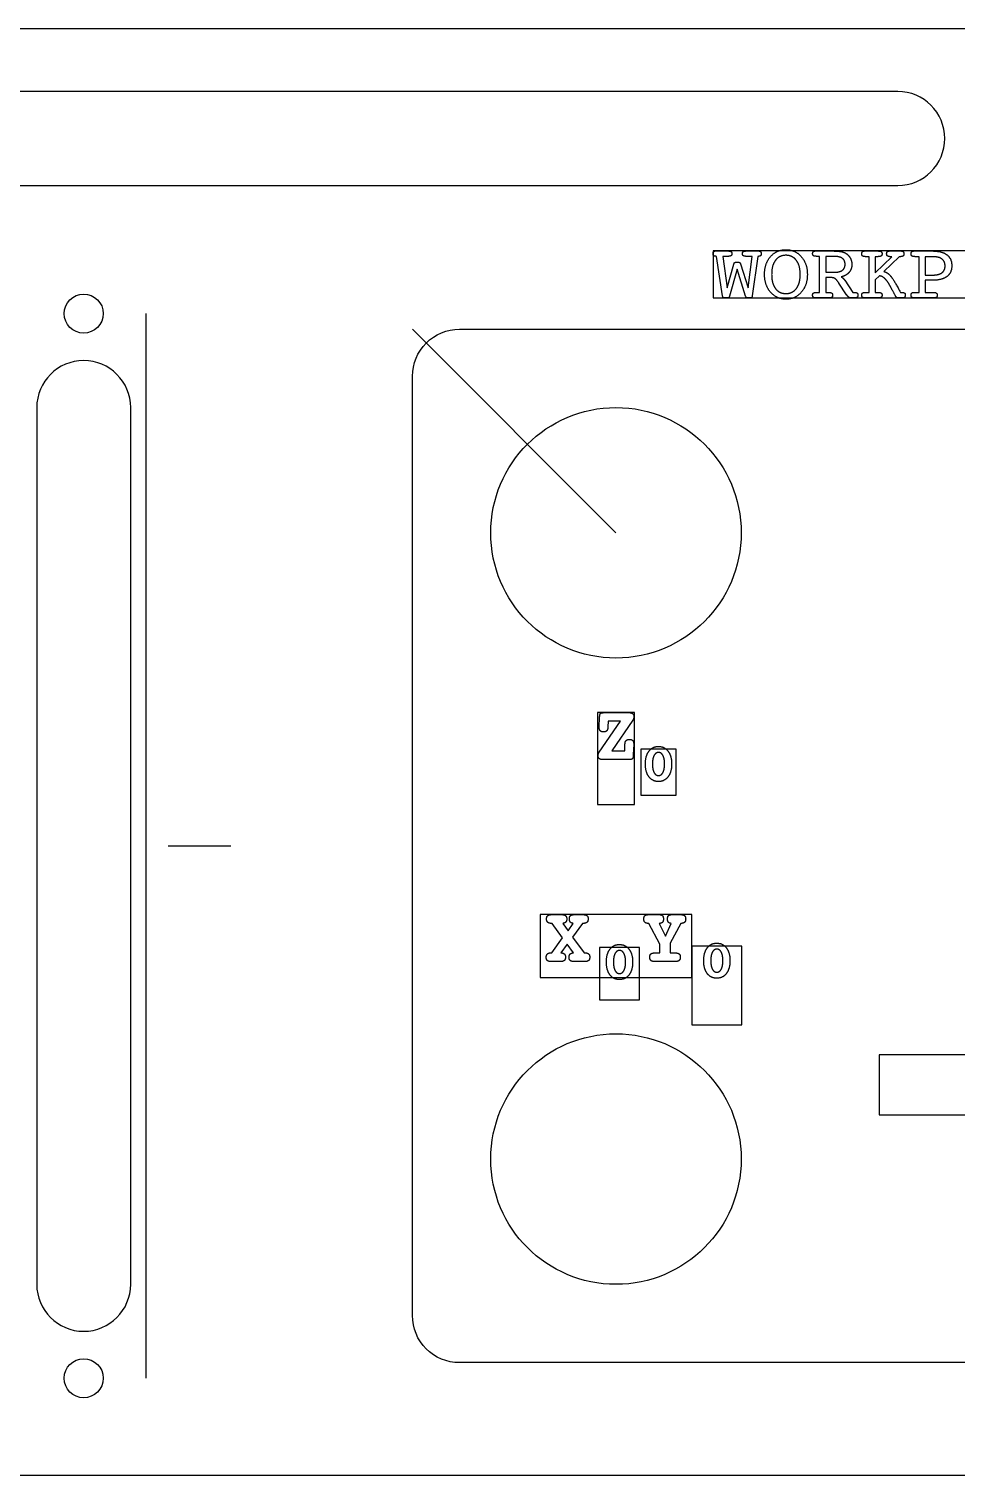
# Model space of a CAD drawing. Header units: millimetres. Extents: x -125 to 125, y -165 to -73.
# Drawn here: x -3.5 to 55.7, y -165 to -72.6 of the extents above; entities that cross this region are included whole.
import ezdxf

# ---------------------------------------------------------------- set-up
doc = ezdxf.new("R2010")
doc.units = ezdxf.units.MM
doc.layers.get('0').update_dxf_attribs({"linetype": 'CONTINUOUS'})

msp = doc.modelspace()

# ---------------------------------------------------------------- linework, layer by layer
for p, q in [((40.339, -86.789), (41.159, -86.789)), ((42.325, -86.789), (43.142, -86.789)), ((46.739, -86.789), (47.806, -86.789)), ((49.878, -86.789), (50.743, -86.789)), ((51.474, -86.789), (52.22, -86.789)), ((53.03, -86.789), (54.201, -86.789)), ((40.428, -87.131), (40.398, -87.131)), ((40.812, -89.655), (40.428, -87.131)), ((41.179, -87.131), (40.823, -87.131)), ((40.823, -87.131), (41.096, -89.142)), ((41.096, -89.142), (41.531, -87.629)), ((41.688, -87.505), (41.801, -87.505)), ((41.961, -87.619), (42.454, -89.142)), ((42.702, -87.131), (42.305, -87.131)), ((42.454, -89.142), (42.702, -87.131)), ((43.061, -87.131), (42.702, -89.66)), ((43.091, -87.131), (43.061, -87.131)), ((47.01, -87.131), (46.863, -87.131)), ((47.01, -89.432), (47.01, -87.131)), ((47.402, -87.131), (47.402, -88.152)), ((47.941, -87.131), (47.402, -87.131)), ((50.164, -87.153), (50.002, -87.153)), ((50.164, -89.432), (50.164, -87.153)), ((50.672, -87.153), (50.559, -87.153)), ((50.559, -87.153), (50.559, -88.183)), ((50.559, -88.183), (51.613, -87.153)), ((52.091, -87.153), (51.113, -88.099)), ((51.583, -87.153), (51.527, -87.153)), ((51.613, -87.153), (51.583, -87.153)), ((52.127, -87.153), (52.091, -87.153)), ((53.361, -87.153), (53.184, -87.153)), ((53.361, -89.432), (53.361, -87.153)), ((53.758, -87.153), (53.758, -88.327)), ((54.231, -87.153), (53.758, -87.153)), ((41.733, -87.94), (41.247, -89.685)), ((42.282, -89.68), (41.733, -87.94)), ((47.402, -88.152), (47.925, -88.152)), ((47.738, -88.489), (47.402, -88.489)), ((47.402, -88.489), (47.402, -89.432)), ((48.613, -88.653), (49.122, -89.432)), ((50.837, -88.375), (50.559, -88.638)), ((50.559, -88.638), (50.559, -89.432)), ((53.758, -88.327), (54.231, -88.327)), ((54.201, -88.661), (53.758, -88.661)), ((53.758, -88.661), (53.758, -89.432)), ((46.78, -89.432), (46.863, -89.432)), ((46.863, -89.432), (47.01, -89.432)), ((47.402, -89.432), (47.574, -89.432)), ((48.727, -89.582), (48.242, -88.846)), ((49.122, -89.432), (49.205, -89.432)), ((49.921, -89.432), (50.002, -89.432)), ((50.002, -89.432), (50.164, -89.432)), ((50.559, -89.432), (50.728, -89.432)), ((51.593, -89.177), (51.495, -88.992)), ((52.175, -89.432), (52.22, -89.432)), ((53.035, -89.432), (53.361, -89.432)), ((53.758, -89.432), (54.287, -89.432)), ((41.111, -89.789), (40.921, -89.789)), ((42.603, -89.789), (42.424, -89.789)), ((47.589, -89.789), (46.739, -89.789)), ((49.279, -89.789), (48.993, -89.789)), ((50.743, -89.789), (49.878, -89.789)), ((52.309, -89.789), (52.066, -89.789)), ((54.267, -89.789), (53.03, -89.789)), ((4, -158.789), (4, -90.789)), ((21, -91.789), (34, -104.789)), ((33.255, -116.275), (34.866, -116.275)), ((32.924, -118.81), (34.287, -116.829)), ((32.929, -117.189), (32.954, -116.587)), ((32.929, -117.219), (32.929, -117.189)), ((33.503, -116.829), (33.488, -117.189)), ((34.287, -116.829), (33.503, -116.829)), ((35.079, -116.748), (33.726, -118.716)), ((33.726, -118.716), (34.575, -118.716)), ((34.575, -118.716), (34.575, -118.307)), ((35.134, -118.307), (35.109, -118.959)), ((35.134, -118.276), (35.134, -118.307)), ((34.808, -119.275), (33.136, -119.275)), ((5.4, -124.789), (9.4, -124.789)), ((29.888, -129.176), (30.536, -129.176)), ((31.338, -129.176), (31.904, -129.176)), ((36.091, -129.176), (36.753, -129.176)), ((37.565, -129.176), (38.142, -129.176)), ((29.919, -129.735), (29.858, -129.735)), ((30.591, -130.668), (29.919, -129.735)), ((30.597, -129.735), (30.941, -130.218)), ((30.941, -130.218), (31.272, -129.735)), ((31.861, -129.735), (31.229, -130.613)), ((31.887, -129.735), (31.861, -129.735)), ((31.935, -129.735), (31.887, -129.735)), ((36.091, -129.735), (36.048, -129.735)), ((36.809, -131.073), (36.091, -129.735)), ((36.763, -129.735), (37.158, -130.56)), ((36.799, -129.735), (36.763, -129.735)), ((37.158, -130.56), (37.535, -129.735)), ((38.142, -129.735), (37.462, -131)), ((37.535, -129.735), (37.525, -129.735)), ((38.183, -129.735), (38.142, -129.735)), ((29.898, -131.617), (30.591, -130.668)), ((30.887, -131.053), (30.488, -131.617)), ((31.277, -131.617), (30.887, -131.053)), ((31.229, -130.613), (31.975, -131.617)), ((36.809, -131.622), (36.809, -131.073)), ((37.462, -131), (37.462, -131.622)), ((29.835, -131.617), (29.898, -131.617)), ((31.975, -131.617), (32.038, -131.617)), ((36.478, -131.622), (36.809, -131.622)), ((37.462, -131.622), (37.793, -131.622)), ((30.452, -132.176), (29.863, -132.176)), ((32.005, -132.176), (31.328, -132.176)), ((37.788, -132.176), (36.478, -132.176))]:
    msp.add_line(p, q)
for points in [[(63.866, -74.105, 0.267949), (61.268, -72.605), (-61.268, -72.605, 0.267949), (-63.866, -74.105), (-69.062, -83.105, -0.267949), (-71.66, -84.605), (-95.879, -84.605, 0.317837), (-98.707, -86.605), (-124.828, -160.488, 0.085164), (-125, -161.488), (-125, -161.973, 0.414214), (-122, -164.973), (122, -164.973, 0.414214), (125, -161.973), (125, -161.488, 0.085164), (124.828, -160.488), (98.707, -86.605, 0.317837), (95.879, -84.605), (71.66, -84.605, -0.267949), (69.062, -83.105)], [(-52, -76.605, 1), (-52, -82.605), (52, -82.605, 1), (52, -76.605)], [(24, -91.789), (84, -91.789, -0.414214), (87, -94.789), (87, -154.789, -0.414214), (84, -157.789), (24, -157.789, -0.414214), (21, -154.789), (21, -94.789, -0.414214)], [(-3, -152.789, 1), (3, -152.789), (3, -96.789, 1), (-3, -96.789)]]:
    msp.add_lwpolyline(points, format="xyb", close=True)
for points in [[(40.205, -89.789), (67.795, -89.789), (67.795, -86.789), (40.205, -86.789)], [(32.819, -122.139), (35.181, -122.139), (35.181, -116.275), (32.819, -116.275)], [(35.585, -121.552), (37.852, -121.552), (37.852, -118.618), (35.585, -118.618)], [(29.162, -133.187), (38.838, -133.187), (38.838, -129.176), (29.162, -129.176)], [(32.944, -134.617), (35.509, -134.617), (35.509, -131.267), (32.944, -131.267)], [(38.838, -136.208), (42.049, -136.208), (42.049, -131.181), (38.838, -131.181)], [(50.822, -141.966), (89.178, -141.966), (89.178, -138.14), (50.822, -138.14)]]:
    msp.add_lwpolyline(points, close=True)
for centre, radius in [((0, -90.789), 1.25), ((34, -104.789), 8), ((34, -144.789), 8), ((0, -158.789), 1.25)]:
    msp.add_circle(centre, radius)
for points in [[(40.241, -86.837), (40.281, -86.789), (40.339, -86.789)], [(41.159, -86.789), (41.298, -86.789), (41.349, -86.827)], [(42.13, -86.827), (42.183, -86.789), (42.325, -86.789)], [(43.142, -86.789), (43.198, -86.789), (43.241, -86.84)], [(43.873, -87.148), (44.255, -86.706), (44.857, -86.706)], [(44.857, -86.706), (45.457, -86.706), (45.841, -87.151)], [(46.605, -86.832), (46.651, -86.789), (46.739, -86.789)], [(47.806, -86.789), (48.194, -86.789), (48.383, -86.827)], [(49.747, -86.837), (49.792, -86.789), (49.878, -86.789)], [(50.743, -86.789), (50.892, -86.789), (50.946, -86.83)], [(51.335, -86.832), (51.378, -86.789), (51.474, -86.789)], [(52.22, -86.789), (52.306, -86.789), (52.352, -86.837)], [(52.898, -86.837), (52.944, -86.789), (53.03, -86.789)], [(54.201, -86.789), (54.816, -86.789), (55.134, -87.027)], [(40.2, -86.961), (40.2, -86.885), (40.241, -86.837)], [(40.248, -87.088), (40.2, -87.045), (40.2, -86.961)], [(40.398, -87.131), (40.299, -87.131), (40.248, -87.088)], [(41.346, -87.09), (41.293, -87.131), (41.179, -87.131)], [(41.402, -86.961), (41.402, -87.05), (41.346, -87.09)], [(41.349, -86.827), (41.402, -86.865), (41.402, -86.961)], [(41.531, -87.629), (41.554, -87.548), (41.581, -87.528)], [(41.581, -87.528), (41.612, -87.505), (41.688, -87.505)], [(41.801, -87.505), (41.875, -87.505), (41.905, -87.528)], [(41.905, -87.528), (41.938, -87.55), (41.961, -87.619)], [(42.08, -86.961), (42.08, -86.865), (42.13, -86.827)], [(42.133, -87.09), (42.08, -87.05), (42.08, -86.961)], [(42.305, -87.131), (42.188, -87.131), (42.133, -87.09)], [(43.236, -87.09), (43.188, -87.131), (43.091, -87.131)], [(43.284, -86.961), (43.284, -87.047), (43.236, -87.09)], [(43.241, -86.84), (43.284, -86.888), (43.284, -86.961)], [(43.491, -88.287), (43.491, -87.588), (43.873, -87.148)], [(44.187, -87.389), (43.946, -87.71), (43.946, -88.287)], [(44.857, -87.065), (44.43, -87.065), (44.187, -87.389)], [(45.525, -87.391), (45.282, -87.065), (44.857, -87.065)], [(45.77, -88.287), (45.77, -87.715), (45.525, -87.391)], [(45.841, -87.151), (46.226, -87.596), (46.226, -88.287)], [(46.562, -86.961), (46.562, -86.875), (46.605, -86.832)], [(46.618, -87.095), (46.562, -87.06), (46.562, -86.961)], [(46.863, -87.131), (46.673, -87.131), (46.618, -87.095)], [(48.462, -87.26), (48.287, -87.131), (47.941, -87.131)], [(48.383, -86.827), (48.575, -86.862), (48.707, -86.951)], [(48.457, -88.026), (48.636, -87.897), (48.636, -87.644)], [(48.636, -87.644), (48.636, -87.389), (48.462, -87.26)], [(48.707, -86.951), (48.876, -87.065), (48.973, -87.252)], [(49.071, -87.654), (49.071, -87.945), (48.892, -88.155)], [(48.973, -87.252), (49.071, -87.439), (49.071, -87.654)], [(49.704, -86.971), (49.704, -86.883), (49.747, -86.837)], [(49.757, -87.115), (49.704, -87.075), (49.704, -86.971)], [(50.002, -87.153), (49.81, -87.153), (49.757, -87.115)], [(50.93, -87.113), (50.862, -87.153), (50.672, -87.153)], [(50.999, -86.971), (50.999, -87.072), (50.93, -87.113)], [(50.946, -86.83), (50.999, -86.87), (50.999, -86.971)], [(51.292, -86.971), (51.292, -86.873), (51.335, -86.832)], [(51.348, -87.11), (51.292, -87.067), (51.292, -86.971)], [(51.527, -87.153), (51.403, -87.153), (51.348, -87.11)], [(52.337, -87.113), (52.279, -87.153), (52.127, -87.153)], [(52.398, -86.971), (52.398, -87.07), (52.337, -87.113)], [(52.352, -86.837), (52.398, -86.883), (52.398, -86.971)], [(52.853, -86.971), (52.853, -86.883), (52.898, -86.837)], [(52.906, -87.115), (52.853, -87.075), (52.853, -86.971)], [(53.184, -87.153), (52.962, -87.153), (52.906, -87.115)], [(54.823, -87.3), (54.626, -87.153), (54.231, -87.153)], [(55.023, -87.738), (55.023, -87.447), (54.823, -87.3)], [(54.826, -88.18), (55.023, -88.034), (55.023, -87.738)], [(55.134, -87.027), (55.453, -87.265), (55.453, -87.728)], [(55.453, -87.728), (55.453, -88.19), (55.137, -88.426)], [(43.876, -89.422), (43.491, -88.977), (43.491, -88.287)], [(43.946, -88.287), (43.946, -88.858), (44.189, -89.185)], [(45.525, -89.185), (45.77, -88.858), (45.77, -88.287)], [(46.226, -88.287), (46.226, -88.98), (45.841, -89.425)], [(47.994, -88.555), (47.898, -88.489), (47.738, -88.489)], [(47.925, -88.152), (48.28, -88.152), (48.457, -88.026)], [(48.242, -88.846), (48.092, -88.62), (47.994, -88.555)], [(48.892, -88.155), (48.715, -88.362), (48.396, -88.443)], [(48.396, -88.443), (48.462, -88.481), (48.512, -88.532)], [(48.512, -88.532), (48.565, -88.583), (48.613, -88.653)], [(51.176, -88.55), (51.016, -88.4), (50.837, -88.375)], [(51.113, -88.099), (51.333, -88.145), (51.538, -88.383)], [(51.495, -88.992), (51.335, -88.696), (51.176, -88.55)], [(51.538, -88.383), (51.742, -88.62), (52.175, -89.432)], [(55.137, -88.426), (54.821, -88.661), (54.201, -88.661)], [(54.231, -88.327), (54.629, -88.327), (54.826, -88.18)], [(44.857, -89.868), (44.263, -89.868), (43.876, -89.422)], [(44.189, -89.185), (44.435, -89.508), (44.857, -89.508)], [(44.857, -89.508), (45.282, -89.508), (45.525, -89.185)], [(45.841, -89.425), (45.457, -89.868), (44.857, -89.868)], [(46.562, -89.607), (46.562, -89.513), (46.613, -89.473)], [(46.613, -89.473), (46.663, -89.432), (46.78, -89.432)], [(47.574, -89.432), (47.72, -89.432), (47.781, -89.473)], [(47.781, -89.473), (47.842, -89.513), (47.842, -89.607)], [(48.75, -89.607), (48.735, -89.592), (48.727, -89.582)], [(49.205, -89.432), (49.347, -89.432), (49.4, -89.473)], [(49.4, -89.473), (49.453, -89.511), (49.453, -89.607)], [(49.704, -89.607), (49.704, -89.513), (49.752, -89.473)], [(49.752, -89.473), (49.802, -89.432), (49.921, -89.432)], [(50.728, -89.432), (50.877, -89.432), (50.938, -89.473)], [(50.938, -89.473), (50.999, -89.513), (50.999, -89.607)], [(51.874, -89.69), (51.851, -89.655), (51.593, -89.177)], [(52.22, -89.432), (52.377, -89.432), (52.43, -89.47)], [(52.43, -89.47), (52.484, -89.508), (52.484, -89.607)], [(52.853, -89.607), (52.853, -89.518), (52.896, -89.475)], [(52.896, -89.475), (52.941, -89.432), (53.035, -89.432)], [(54.287, -89.432), (54.411, -89.432), (54.467, -89.475)], [(54.467, -89.475), (54.522, -89.516), (54.522, -89.607)], [(40.845, -89.766), (40.823, -89.741), (40.812, -89.655)], [(40.921, -89.789), (40.871, -89.789), (40.845, -89.766)], [(41.202, -89.769), (41.174, -89.789), (41.111, -89.789)], [(41.247, -89.685), (41.23, -89.749), (41.202, -89.769)], [(42.335, -89.766), (42.305, -89.744), (42.282, -89.68)], [(42.424, -89.789), (42.366, -89.789), (42.335, -89.766)], [(42.672, -89.764), (42.651, -89.789), (42.603, -89.789)], [(42.702, -89.66), (42.694, -89.739), (42.672, -89.764)], [(46.608, -89.744), (46.562, -89.696), (46.562, -89.607)], [(46.739, -89.789), (46.653, -89.789), (46.608, -89.744)], [(47.789, -89.749), (47.736, -89.789), (47.589, -89.789)], [(47.842, -89.607), (47.842, -89.708), (47.789, -89.749)], [(48.993, -89.789), (48.869, -89.789), (48.75, -89.607)], [(49.408, -89.744), (49.365, -89.789), (49.279, -89.789)], [(49.453, -89.607), (49.453, -89.696), (49.408, -89.744)], [(49.747, -89.744), (49.704, -89.696), (49.704, -89.607)], [(49.878, -89.789), (49.792, -89.789), (49.747, -89.744)], [(50.946, -89.749), (50.892, -89.789), (50.743, -89.789)], [(50.999, -89.607), (50.999, -89.708), (50.946, -89.749)], [(51.947, -89.771), (51.912, -89.754), (51.874, -89.69)], [(52.066, -89.789), (51.985, -89.789), (51.947, -89.771)], [(52.438, -89.744), (52.395, -89.789), (52.309, -89.789)], [(52.484, -89.607), (52.484, -89.696), (52.438, -89.744)], [(52.898, -89.744), (52.853, -89.696), (52.853, -89.607)], [(53.03, -89.789), (52.944, -89.789), (52.898, -89.744)], [(54.469, -89.749), (54.416, -89.789), (54.267, -89.789)], [(54.522, -89.607), (54.522, -89.708), (54.469, -89.749)], [(32.954, -116.587), (32.964, -116.364), (33.015, -116.321)], [(33.015, -116.321), (33.068, -116.275), (33.255, -116.275)], [(34.866, -116.275), (34.995, -116.275), (35.069, -116.344)], [(35.069, -116.344), (35.145, -116.409), (35.145, -116.518)], [(32.995, -117.436), (32.929, -117.363), (32.929, -117.219)], [(33.488, -117.189), (33.48, -117.363), (33.412, -117.436)], [(35.127, -116.64), (35.109, -116.7), (35.079, -116.748)], [(35.145, -116.518), (35.145, -116.576), (35.127, -116.64)], [(33.197, -117.51), (33.063, -117.51), (32.995, -117.436)], [(33.412, -117.436), (33.346, -117.51), (33.197, -117.51)], [(34.575, -118.307), (34.575, -118.14), (34.644, -118.064)], [(34.644, -118.064), (34.715, -117.985), (34.866, -117.985)], [(34.866, -117.985), (35, -117.985), (35.066, -118.059)], [(35.066, -118.059), (35.134, -118.13), (35.134, -118.276)], [(32.855, -119.033), (32.855, -118.977), (32.873, -118.919)], [(32.931, -119.21), (32.855, -119.144), (32.855, -119.033)], [(32.873, -118.919), (32.893, -118.858), (32.924, -118.81)], [(35.109, -118.959), (35.099, -119.184), (35.041, -119.23)], [(35.879, -119.554), (35.879, -119.037), (36.104, -118.737)], [(36.104, -118.737), (36.33, -118.436), (36.714, -118.436)], [(36.434, -119.011), (36.331, -119.207), (36.331, -119.551)], [(36.717, -118.816), (36.539, -118.816), (36.434, -119.011)], [(36.714, -118.436), (37.102, -118.436), (37.33, -118.738)], [(37.001, -119.011), (36.898, -118.816), (36.717, -118.816)], [(37.105, -119.551), (37.105, -119.207), (37.001, -119.011)], [(37.33, -118.738), (37.557, -119.038), (37.557, -119.554)], [(33.136, -119.275), (33.007, -119.275), (32.931, -119.21)], [(35.041, -119.23), (34.985, -119.275), (34.808, -119.275)], [(36.104, -120.374), (35.879, -120.072), (35.879, -119.554)], [(36.331, -119.551), (36.331, -119.9), (36.434, -120.097)], [(37.001, -120.097), (37.105, -119.9), (37.105, -119.551)], [(37.557, -119.554), (37.557, -120.072), (37.33, -120.374)], [(36.714, -120.674), (36.33, -120.674), (36.104, -120.374)], [(36.434, -120.097), (36.537, -120.293), (36.717, -120.293)], [(37.33, -120.374), (37.102, -120.674), (36.714, -120.674)], [(36.717, -120.293), (36.898, -120.293), (37.001, -120.097)], [(29.567, -129.457), (29.567, -129.307), (29.64, -129.242)], [(29.64, -129.242), (29.716, -129.176), (29.888, -129.176)], [(30.536, -129.176), (30.708, -129.176), (30.781, -129.242)], [(30.781, -129.242), (30.857, -129.307), (30.857, -129.457)], [(31.022, -129.457), (31.022, -129.307), (31.095, -129.242)], [(31.095, -129.242), (31.168, -129.176), (31.338, -129.176)], [(31.904, -129.176), (32.074, -129.176), (32.147, -129.242)], [(32.147, -129.242), (32.223, -129.307), (32.223, -129.457)], [(35.78, -129.457), (35.78, -129.305), (35.85, -129.242)], [(35.85, -129.242), (35.921, -129.176), (36.091, -129.176)], [(36.753, -129.176), (36.903, -129.176), (36.966, -129.242)], [(36.966, -129.242), (37.032, -129.307), (37.032, -129.457)], [(37.292, -129.457), (37.292, -129.305), (37.353, -129.242)], [(37.353, -129.242), (37.416, -129.176), (37.565, -129.176)], [(38.142, -129.176), (38.312, -129.176), (38.382, -129.242)], [(38.382, -129.242), (38.453, -129.305), (38.453, -129.457)], [(29.638, -129.667), (29.567, -129.596), (29.567, -129.457)], [(29.858, -129.735), (29.711, -129.735), (29.638, -129.667)], [(30.791, -129.657), (30.726, -129.727), (30.597, -129.735)], [(30.857, -129.457), (30.857, -129.586), (30.791, -129.657)], [(31.085, -129.654), (31.022, -129.583), (31.022, -129.457)], [(31.272, -129.735), (31.148, -129.725), (31.085, -129.654)], [(32.15, -129.667), (32.079, -129.735), (31.935, -129.735)], [(32.223, -129.457), (32.223, -129.596), (32.15, -129.667)], [(35.848, -129.664), (35.78, -129.593), (35.78, -129.457)], [(36.048, -129.735), (35.916, -129.735), (35.848, -129.664)], [(36.971, -129.664), (36.913, -129.735), (36.799, -129.735)], [(37.032, -129.457), (37.032, -129.591), (36.971, -129.664)], [(37.35, -129.664), (37.292, -129.593), (37.292, -129.457)], [(37.525, -129.735), (37.411, -129.735), (37.35, -129.664)], [(38.382, -129.664), (38.314, -129.735), (38.183, -129.735)], [(38.453, -129.457), (38.453, -129.593), (38.382, -129.664)], [(33.612, -131.385), (33.838, -131.085), (34.223, -131.085)], [(34.223, -131.085), (34.61, -131.085), (34.838, -131.387)], [(39.829, -131.299), (40.055, -130.999), (40.44, -130.999)], [(40.44, -130.999), (40.828, -130.999), (41.055, -131.301)], [(29.547, -131.895), (29.547, -131.756), (29.618, -131.688)], [(29.618, -132.11), (29.547, -132.044), (29.547, -131.895)], [(29.618, -131.688), (29.691, -131.617), (29.835, -131.617)], [(30.488, -131.617), (30.634, -131.619), (30.703, -131.69)], [(30.774, -131.895), (30.774, -132.044), (30.698, -132.11)], [(30.703, -131.69), (30.774, -131.759), (30.774, -131.895)], [(31.006, -131.895), (31.006, -131.759), (31.072, -131.693)], [(31.08, -132.11), (31.006, -132.044), (31.006, -131.895)], [(31.072, -131.693), (31.138, -131.625), (31.277, -131.617)], [(32.038, -131.617), (32.183, -131.617), (32.253, -131.688)], [(32.327, -131.895), (32.327, -132.044), (32.251, -132.11)], [(32.253, -131.688), (32.327, -131.756), (32.327, -131.895)], [(33.388, -132.203), (33.388, -131.685), (33.612, -131.385)], [(33.943, -131.66), (33.84, -131.856), (33.84, -132.2)], [(34.226, -131.464), (34.047, -131.464), (33.943, -131.66)], [(34.509, -131.66), (34.406, -131.464), (34.226, -131.464)], [(34.614, -132.2), (34.614, -131.856), (34.509, -131.66)], [(34.838, -131.387), (35.066, -131.687), (35.066, -132.203)], [(36.161, -131.895), (36.161, -131.746), (36.232, -131.685)], [(36.235, -132.11), (36.161, -132.044), (36.161, -131.895)], [(36.232, -131.685), (36.303, -131.622), (36.478, -131.622)], [(37.793, -131.622), (37.965, -131.622), (38.036, -131.688)], [(38.109, -131.895), (38.109, -132.042), (38.033, -132.11)], [(38.036, -131.688), (38.109, -131.751), (38.109, -131.895)], [(39.605, -132.117), (39.605, -131.599), (39.829, -131.299)], [(40.16, -131.574), (40.057, -131.77), (40.057, -132.114)], [(40.443, -131.379), (40.264, -131.379), (40.16, -131.574)], [(40.726, -131.574), (40.624, -131.379), (40.443, -131.379)], [(40.831, -132.114), (40.831, -131.77), (40.726, -131.574)], [(41.055, -131.301), (41.283, -131.601), (41.283, -132.117)], [(29.863, -132.176), (29.691, -132.176), (29.618, -132.11)], [(30.698, -132.11), (30.624, -132.176), (30.452, -132.176)], [(31.328, -132.176), (31.156, -132.176), (31.08, -132.11)], [(32.251, -132.11), (32.177, -132.176), (32.005, -132.176)], [(33.612, -133.023), (33.388, -132.721), (33.388, -132.203)], [(33.84, -132.2), (33.84, -132.549), (33.943, -132.746)], [(33.943, -132.746), (34.045, -132.942), (34.226, -132.942)], [(34.226, -132.942), (34.406, -132.942), (34.509, -132.746)], [(34.509, -132.746), (34.614, -132.549), (34.614, -132.2)], [(35.066, -132.203), (35.066, -132.721), (34.838, -133.023)], [(36.478, -132.176), (36.308, -132.176), (36.235, -132.11)], [(38.033, -132.11), (37.957, -132.176), (37.788, -132.176)], [(39.829, -132.937), (39.605, -132.635), (39.605, -132.117)], [(40.44, -133.237), (40.055, -133.237), (39.829, -132.937)], [(40.057, -132.114), (40.057, -132.463), (40.16, -132.66)], [(40.16, -132.66), (40.263, -132.856), (40.443, -132.856)], [(41.055, -132.937), (40.828, -133.237), (40.44, -133.237)], [(40.443, -132.856), (40.624, -132.856), (40.726, -132.66)], [(40.726, -132.66), (40.831, -132.463), (40.831, -132.114)], [(41.283, -132.117), (41.283, -132.635), (41.055, -132.937)], [(34.223, -133.323), (33.838, -133.323), (33.612, -133.023)], [(34.838, -133.023), (34.61, -133.323), (34.223, -133.323)]]:
    msp.add_open_spline(points, degree=2)

doc.saveas('drawing.dxf')
